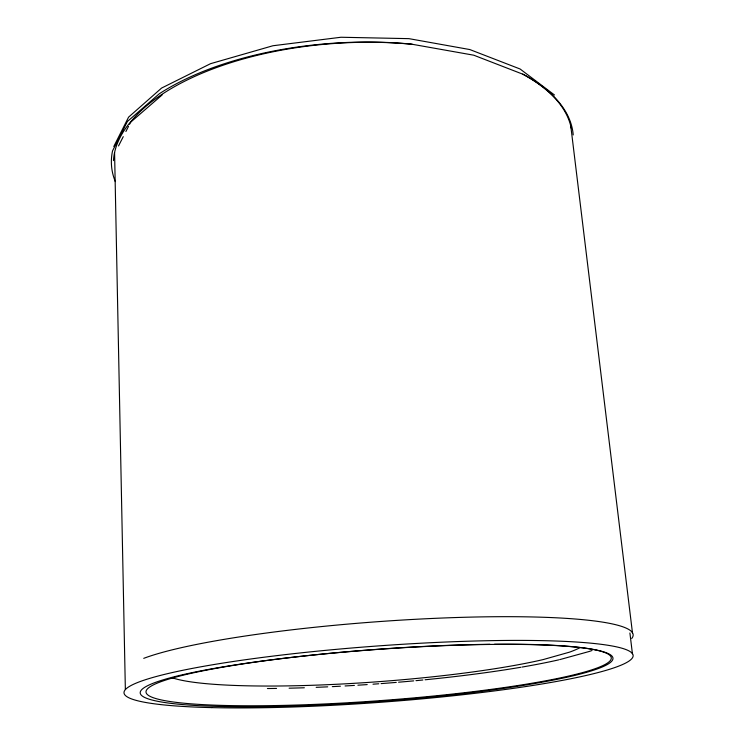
<?xml version="1.0" encoding="UTF-8"?>
<svg xmlns="http://www.w3.org/2000/svg" width="745" height="745" viewBox="0 0 745 745"><rect width="100%" height="100%" fill="white"/><g stroke="black" fill="none" stroke-linecap="round" stroke-linejoin="round"><path stroke-width="1.12" d="M113.808 146.486L128.578 117.151L161.581 88.068L210.556 63.679L272.959 45.743L340.987 37.25L408.921 38.647L469.825 49.561L520.075 68.987L554.513 95.025M118.52 145.955L123.26 136.661M125.896 131.502L128.522 126.343M129.574 124.275L130.934 121.603A229.19 107.047 -3.8 0 1 412.302 44.29M162.121 94.95L129.546 123.149A228.771 106.656 -3.8 0 0 113.482 160.622M559.737 659.623L589.332 651.447A236.053 29.279 -4.2 0 0 592.052 650.478M573.212 134.938A232.04 108.211 -3.8 0 0 523.251 74.36L473.773 55.205L411.305 44.113A232.04 108.211 -3.8 0 0 159.262 93.796L127.367 121.519L112.542 150.89A232.468 108.612 -3.8 0 0 115.317 181.603M570.8 126.11L632.458 632.812M629.907 632.98L632.421 653.747M114.581 152.548L125.356 689.442M143.729 658.347A254.781 31.709 -4.2 0 1 440.835 618.089A254.781 31.709 -4.2 0 1 631.741 638.465M522.701 74.127A229.19 107.047 -3.8 0 1 571.294 128.345M494.503 644.239A233.26 25.693 -4.2 0 1 496.934 688.585A233.26 25.693 -4.2 0 1 146.039 692.263A233.26 25.693 -4.2 0 1 489.949 644.285M558.75 659.846A236.053 29.279 -4.2 0 1 521.994 667.073M520.783 667.278A236.053 29.279 -4.2 0 1 425.106 679.775M422.843 679.999A236.053 29.279 -4.2 0 1 415.989 680.66M413.689 680.874A236.053 29.279 -4.2 0 1 398.594 682.206M396.256 682.401A236.053 29.279 -4.2 0 1 381.095 683.603M378.777 683.77A236.053 29.279 -4.2 0 1 372.994 684.189M367.211 684.59A236.053 29.279 -4.2 0 1 357.898 685.195M354.397 685.419A236.053 29.279 -4.2 0 1 345.065 685.959M340.409 686.21A236.053 29.279 -4.2 0 1 332.307 686.629M327.716 686.843A236.053 29.279 -4.2 0 1 316.169 687.337M304.351 687.765A236.053 29.279 -4.2 0 1 289.125 688.194M276.553 688.427A236.053 29.279 -4.2 0 1 267.418 688.529M579.945 647.675A212.539 26.299 -4.2 0 1 569.404 652.182L543.114 659.595A212.539 26.299 -4.2 0 1 336.489 684.273A212.539 26.299 -4.2 0 1 171.974 677.689M211.831 707.62A255.293 28.198 -4.2 0 0 628.51 661.402A255.293 28.198 -4.2 0 0 295.057 653.514A255.293 28.198 -4.2 0 0 211.831 707.62M224.133 706.577A237.04 26.028 -4.2 0 0 609.168 663.367A237.04 26.028 -4.2 0 0 295.942 656.894A237.04 26.028 -4.2 0 0 224.133 706.577"/></g></svg>
